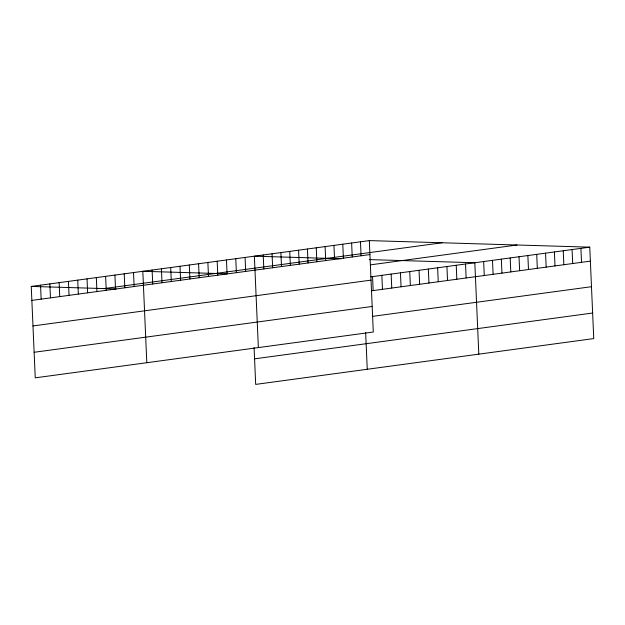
<?xml version="1.0" encoding="UTF-8"?>
<svg xmlns="http://www.w3.org/2000/svg" width="625" height="625" viewBox="0 0 625 625"><rect width="100%" height="100%" fill="white"/><g stroke="black" fill="none" stroke-linecap="round" stroke-linejoin="round"><path stroke-width="0.94" d="M369.312 240.602L373.297 332.016L35.242 377.836L31.25 286.422L369.312 240.602L589.758 247.164L593.75 338.578L255.687 384.398L254.086 347.555M104 288.586L442.055 242.773M31.859 300.391L369.922 254.578M370.461 264.859L517.008 245M370.695 276.852L589.758 247.164M32.977 325.945L371.031 280.133M371.305 290.828L590.367 261.133M34.125 352.281L372.188 306.461M372.422 316.383L591.484 286.695M254.578 358.836L592.633 313.023M341.172 258.766L254.367 256.18L258.359 347.594M369.281 259.602L474.82 262.742L478.812 354.156M226.805 273.797L142.812 271.297L146.805 362.719M31.25 286.422L116.18 288.945M580.914 248.367L581.523 262.336M572.078 249.562L572.688 263.531M563.234 250.758L563.844 264.734M554.391 251.961L555 265.93M545.555 253.156L546.164 267.125M536.711 254.352L537.32 268.328M527.867 255.555L528.477 269.523M519.023 256.75L519.633 270.719M510.188 257.953L510.797 271.922M501.344 259.148L501.953 273.117M492.5 260.344L493.109 274.32M483.664 261.547L484.273 275.516M465.523 264L466.133 277.977M456.227 265.266L456.836 279.234M446.93 266.523L447.539 280.492M437.633 267.781L438.242 281.75M428.336 269.039L428.945 283.016M419.039 270.305L419.648 284.273M409.742 271.562L410.352 285.531M400.445 272.82L401.055 286.789M391.148 274.086L391.758 288.055M381.852 275.344L382.461 289.312M372.555 276.602L373.164 290.57M365.641 332.438L367.25 369.273M360.469 241.805L361.078 255.773M351.625 243L352.234 256.969M342.781 244.203L343.398 258.172M333.945 245.398L334.555 259.367M325.102 246.594L325.711 260.57M316.258 247.797L316.867 261.766M307.422 248.992L308.031 262.961M298.578 250.188L299.188 264.164M289.734 251.391L290.344 265.359M280.891 252.586L281.5 266.555M272.055 253.789L272.664 267.758M263.211 254.984L263.82 268.953M245.07 257.445L245.68 271.414M235.773 258.703L236.383 272.672M226.477 259.961L227.086 273.93M217.18 261.219L217.789 275.195M207.883 262.484L208.492 276.453M198.586 263.742L199.203 277.711M189.289 265L189.906 278.969M179.992 266.258L180.609 280.234M170.703 267.523L171.312 281.492M161.406 268.781L162.016 282.75M152.109 270.039L152.719 284.008M133.516 272.562L134.125 286.531M124.219 273.82L124.828 287.789M114.922 275.078L115.531 289.055M105.625 276.344L106.234 290.312M96.328 277.602L96.938 291.57M87.031 278.859L87.641 292.828M77.734 280.117L78.344 294.094M68.438 281.383L69.047 295.352M59.141 282.641L59.75 296.609M49.844 283.898L50.453 297.867M40.547 285.156L41.156 299.133"/></g></svg>
